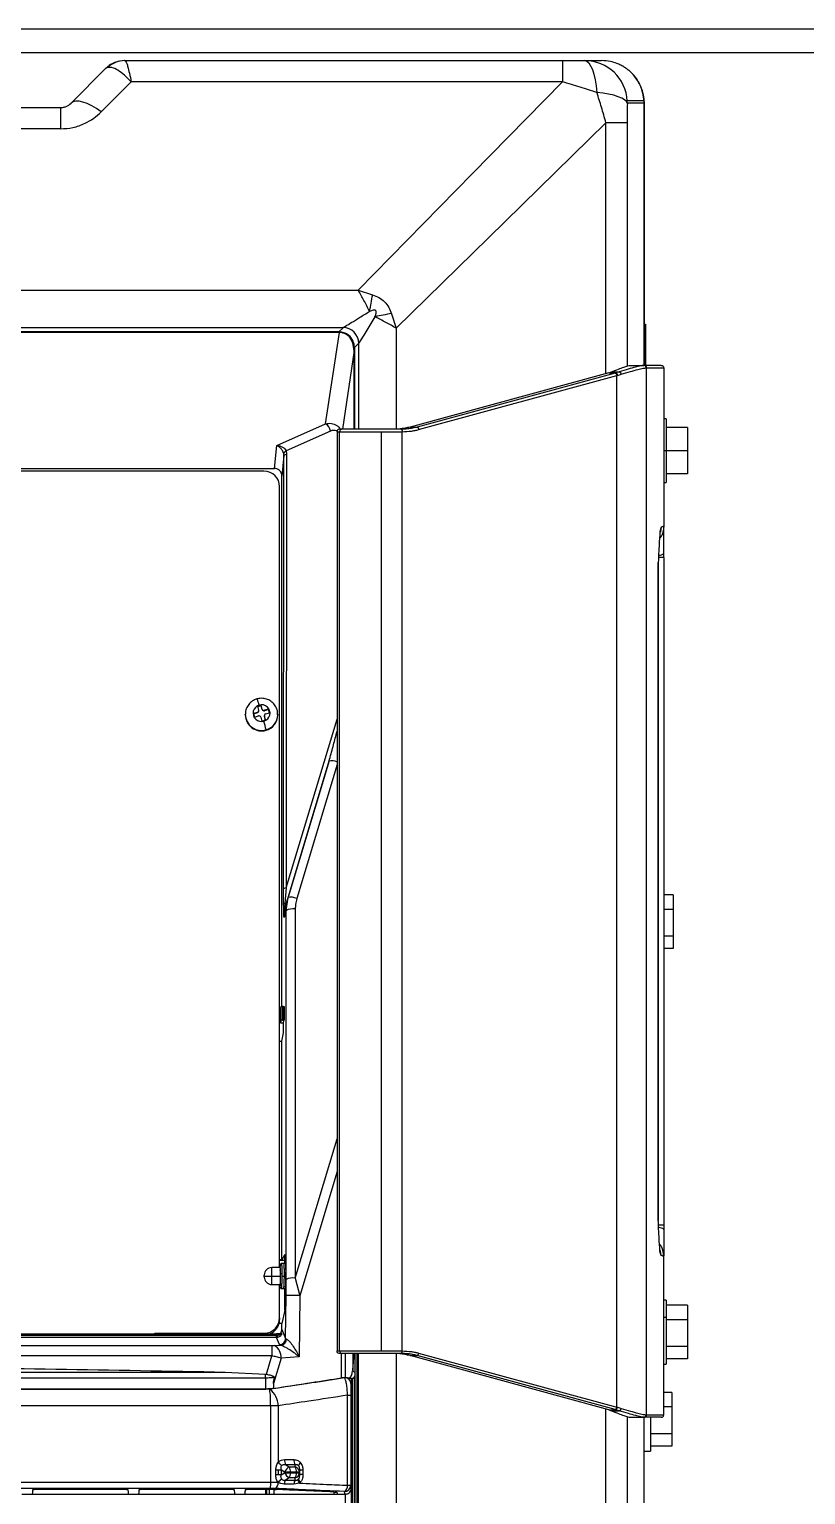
# Model space of a CAD drawing. Header units: millimetres. Extents: x -356 to 237, y 0 to 365.
# Drawn here: x 122.55 to 128.74, y 23.48 to 35.19 of the extents above; entities that cross this region are included whole.
import ezdxf

# ---------------------------------------------------------------- set-up
doc = ezdxf.new("R2010")
doc.units = ezdxf.units.MM

msp = doc.modelspace()

# ---------------------------------------------------------------- linework, layer by layer
at = {"color": 7, "linetype": 'Continuous', "lineweight": 25}
for p, q in [((171.111, 35.187), (99.111, 35.187)), ((151.105, 35), (118.83, 35)), ((122.88, 34.597), (123.158, 34.876)), ((123.171, 34.883), (123.158, 34.876)), ((123.307, 34.937), (123.309, 34.937)), ((123.309, 34.937), (126.802, 34.937)), ((126.802, 34.937), (126.802, 34.767)), ((126.802, 34.937), (126.979, 34.937)), ((126.979, 34.937), (127.113, 34.937)), ((123.36, 34.767), (123.12, 34.527)), ((126.802, 34.767), (123.36, 34.767)), ((114.614, 34.562), (122.795, 34.562)), ((122.795, 34.562), (122.795, 34.392)), ((127.453, 34.615), (127.318, 34.615)), ((127.453, 34.597), (127.319, 34.597)), ((127.453, 34.597), (127.453, 34.615)), ((127.453, 32.503), (127.453, 34.597)), ((127.453, 32.503), (127.453, 34.597)), ((127.453, 34.597), (127.453, 34.597)), ((127.453, 34.595), (127.455, 34.595)), ((127.455, 32.503), (127.455, 34.595)), ((127.317, 34.441), (127.148, 34.441)), ((127.148, 32.437), (127.148, 34.441)), ((127.317, 34.441), (127.317, 32.498)), ((122.795, 34.392), (114.614, 34.392)), ((112.238, 33.104), (125.171, 33.104)), ((125.171, 33.104), (125.286, 33.067)), ((125.437, 32.916), (125.474, 32.801)), ((125.05, 32.804), (112.359, 32.804)), ((125.017, 32.771), (112.392, 32.771)), ((125.017, 32.771), (125.05, 32.804)), ((125.474, 32.801), (125.474, 31.993)), ((127.455, 32.833), (127.465, 32.833)), ((127.465, 32.833), (127.465, 32.503)), ((125.021, 32.765), (112.388, 32.765)), ((124.911, 32.037), (125.021, 32.765)), ((125.129, 32.684), (125.103, 32.727)), ((125.14, 32.622), (125.129, 32.684)), ((125.175, 32.68), (125.141, 32.646)), ((125.175, 31.993), (125.175, 32.68)), ((125.14, 32.622), (125.045, 31.993)), ((125.14, 32.622), (125.141, 32.622)), ((125.14, 31.993), (125.14, 32.622)), ((125.141, 32.646), (125.141, 31.993)), ((127.171, 32.443), (125.585, 32.01)), ((127.222, 32.442), (125.641, 32.01)), ((125.653, 31.99), (127.236, 32.422)), ((127.171, 32.443), (127.193, 32.451)), ((127.171, 32.443), (127.226, 32.443)), ((127.193, 32.451), (127.254, 32.451)), ((127.254, 32.451), (127.226, 32.443)), ((127.236, 24.184), (127.236, 32.422)), ((127.341, 32.503), (127.45, 32.503)), ((127.453, 32.503), (127.45, 32.503)), ((127.589, 32.503), (127.453, 32.503)), ((127.469, 32.483), (127.473, 32.483)), ((127.473, 24.123), (127.473, 32.483)), ((127.473, 32.483), (127.609, 32.483)), ((127.609, 32.483), (127.609, 31.22)), ((127.629, 32.077), (127.609, 32.077)), ((127.629, 32.077), (127.629, 31.822)), ((124.521, 31.864), (124.911, 32.037)), ((124.949, 31.978), (124.595, 31.821)), ((125.002, 31.973), (125.022, 31.973)), ((125.002, 31.973), (125.002, 24.633)), ((125.042, 31.993), (125.019, 31.993)), ((125.022, 24.633), (125.022, 31.973)), ((125.022, 31.973), (125.356, 31.973)), ((125.513, 31.993), (125.042, 31.993)), ((125.356, 31.973), (125.523, 31.973)), ((125.356, 24.633), (125.356, 31.973)), ((125.523, 24.633), (125.523, 31.973)), ((125.585, 32.01), (125.641, 32.01)), ((127.799, 32.007), (127.629, 32.007)), ((127.799, 32.007), (127.799, 31.822)), ((124.503, 31.68), (124.521, 31.864)), ((124.578, 31.784), (124.562, 31.618)), ((124.576, 28.323), (124.578, 31.784)), ((124.6, 31.791), (124.597, 28.33)), ((127.629, 31.822), (127.609, 31.822)), ((127.629, 31.822), (127.629, 31.567)), ((127.799, 31.822), (127.629, 31.822)), ((127.799, 31.822), (127.799, 31.637)), ((117.596, 31.68), (124.503, 31.68)), ((124.419, 31.658), (117.679, 31.658)), ((124.562, 27.383), (124.562, 31.618)), ((127.799, 31.637), (127.629, 31.637)), ((124.544, 25.298), (124.544, 31.535)), ((127.609, 31.567), (127.629, 31.567)), ((127.609, 31.22), (127.588, 31.212)), ((127.609, 31.22), (127.609, 31.22)), ((127.609, 31.003), (127.609, 31.213)), ((127.566, 25.677), (127.566, 30.929)), ((127.567, 25.674), (127.567, 30.932)), ((127.609, 30.968), (127.57, 30.968)), ((127.609, 30.968), (127.609, 31.003)), ((127.609, 30.968), (127.609, 25.638)), ((124.366, 29.732), (124.336, 29.723)), ((124.366, 29.728), (124.337, 29.72)), ((124.366, 29.728), (124.366, 29.732)), ((124.396, 29.789), (124.367, 29.781)), ((124.367, 29.781), (124.376, 29.75)), ((124.396, 29.785), (124.368, 29.777)), ((124.377, 29.743), (124.377, 29.746)), ((124.405, 29.759), (124.396, 29.789)), ((124.396, 29.785), (124.396, 29.789)), ((124.405, 29.755), (124.396, 29.785)), ((124.405, 29.755), (124.405, 29.759)), ((124.455, 29.758), (124.424, 29.749)), ((124.455, 29.754), (124.424, 29.745)), ((124.424, 29.745), (124.424, 29.749)), ((124.432, 29.72), (124.463, 29.729)), ((124.463, 29.729), (124.455, 29.758)), ((124.455, 29.754), (124.455, 29.758)), ((124.462, 29.729), (124.455, 29.754)), ((124.269, 29.715), (124.269, 29.719)), ((124.269, 29.715), (124.269, 29.711)), ((124.336, 29.723), (124.344, 29.695)), ((124.344, 29.695), (124.375, 29.704)), ((124.393, 29.694), (124.402, 29.663)), ((124.402, 29.663), (124.431, 29.672)), ((124.422, 29.706), (124.422, 29.703)), ((124.431, 29.672), (124.422, 29.702)), ((124.422, 29.699), (124.422, 29.702)), ((124.43, 29.671), (124.422, 29.699)), ((124.529, 29.711), (124.529, 29.715)), ((124.529, 29.715), (124.529, 29.712)), ((124.597, 28.33), (125.002, 29.679)), ((124.436, 29.593), (124.436, 29.589)), ((124.938, 29.344), (124.595, 28.202)), ((124.611, 28.254), (124.938, 29.344)), ((125.002, 29.317), (124.681, 28.245)), ((124.597, 28.33), (124.585, 28.209)), ((124.585, 28.209), (124.579, 28.094)), ((124.595, 28.202), (124.611, 28.254)), ((124.596, 28.149), (124.611, 28.254)), ((127.685, 28.274), (127.609, 28.274)), ((127.685, 28.274), (127.685, 28.159)), ((124.596, 28.149), (124.579, 28.094)), ((124.596, 25.202), (124.596, 28.149)), ((124.668, 28.161), (124.668, 25.214)), ((127.685, 28.159), (127.609, 28.159)), ((127.685, 28.159), (127.685, 27.946)), ((127.685, 27.946), (127.609, 27.946)), ((127.685, 27.946), (127.685, 27.847)), ((127.685, 27.847), (127.609, 27.847)), ((124.581, 27.384), (124.581, 27.277)), ((124.551, 27.348), (124.544, 27.348)), ((124.544, 27.339), (124.551, 27.339)), ((124.544, 27.338), (124.551, 27.338)), ((124.556, 27.382), (124.551, 27.371)), ((124.551, 27.371), (124.551, 27.252)), ((124.556, 27.273), (124.551, 27.252)), ((124.556, 27.273), (124.556, 27.382)), ((124.566, 27.383), (124.566, 27.275)), ((124.571, 27.383), (124.566, 27.383)), ((124.566, 27.275), (124.571, 27.275)), ((124.571, 27.275), (124.571, 27.383)), ((124.575, 27.252), (124.581, 27.277)), ((124.551, 27.252), (124.575, 27.252)), ((124.562, 27.106), (124.575, 27.174)), ((124.575, 27.174), (124.575, 27.252)), ((124.544, 27.106), (124.562, 27.106)), ((124.562, 25.361), (124.562, 27.106)), ((124.668, 25.214), (125.002, 26.327)), ((125.002, 26.066), (124.704, 25.074)), ((127.609, 25.638), (127.57, 25.638)), ((127.609, 25.638), (127.609, 25.603)), ((127.609, 25.603), (127.609, 25.393)), ((124.586, 25.402), (124.562, 25.361)), ((124.586, 25.339), (124.586, 25.402)), ((124.551, 25.298), (124.481, 25.298)), ((124.481, 25.231), (124.481, 25.298)), ((124.562, 25.361), (124.544, 25.361)), ((124.544, 25.357), (124.586, 25.357)), ((124.544, 25.357), (124.586, 25.357)), ((124.549, 25.297), (124.549, 25.319)), ((124.582, 25.331), (124.559, 25.331)), ((124.586, 25.339), (124.587, 25.338)), ((127.609, 25.386), (127.588, 25.394)), ((127.609, 24.123), (127.609, 25.386)), ((127.609, 25.386), (127.609, 25.386)), ((124.421, 25.231), (124.421, 25.238)), ((124.421, 25.231), (124.481, 25.231)), ((124.421, 25.223), (124.421, 25.231)), ((124.481, 25.231), (124.55, 25.231)), ((124.481, 25.163), (124.481, 25.231)), ((124.481, 25.163), (124.549, 25.163)), ((124.544, 24.897), (124.544, 25.163)), ((124.549, 25.142), (124.549, 25.164)), ((124.561, 25.248), (124.561, 25.231)), ((124.561, 25.231), (124.582, 25.231)), ((124.582, 25.231), (124.582, 25.248)), ((124.668, 25.214), (124.704, 25.074)), ((124.559, 25.132), (124.56, 25.131)), ((124.559, 25.131), (124.582, 25.131)), ((124.578, 25.131), (124.578, 25.131)), ((124.586, 24.959), (124.586, 25.122)), ((124.592, 24.733), (124.595, 25.075)), ((124.704, 25.074), (124.7, 24.586)), ((124.586, 24.959), (124.562, 24.853)), ((127.629, 25.038), (127.609, 25.038)), ((127.629, 25.038), (127.629, 24.901)), ((127.799, 24.997), (127.629, 24.997)), ((127.799, 24.997), (127.799, 24.882)), ((124.562, 24.853), (124.541, 24.853)), ((124.544, 24.897), (124.544, 24.883)), ((124.562, 24.805), (124.562, 24.853)), ((127.629, 24.901), (127.609, 24.901)), ((127.629, 24.901), (127.629, 24.528)), ((127.799, 24.882), (127.629, 24.882)), ((127.799, 24.882), (127.799, 24.669)), ((117.58, 24.769), (124.518, 24.769)), ((124.518, 24.755), (117.58, 24.755)), ((124.518, 24.74), (117.58, 24.74)), ((123.549, 24.774), (124.419, 24.774)), ((123.549, 24.769), (123.549, 24.774)), ((124.419, 24.769), (124.419, 24.774)), ((124.518, 24.769), (124.518, 24.755)), ((124.518, 24.74), (124.518, 24.755)), ((124.524, 24.755), (124.518, 24.755)), ((124.542, 24.684), (124.518, 24.74)), ((124.562, 24.805), (124.592, 24.733)), ((124.592, 24.733), (124.599, 24.728)), ((124.482, 24.593), (117.43, 24.593)), ((117.552, 24.675), (124.482, 24.675)), ((124.438, 24.446), (124.482, 24.593)), ((124.482, 24.675), (124.482, 24.593)), ((124.555, 24.576), (124.494, 24.373)), ((124.504, 24.675), (124.553, 24.679)), ((124.7, 24.586), (124.555, 24.576)), ((125.002, 24.633), (125.022, 24.633)), ((125.042, 24.613), (125.019, 24.613)), ((125.022, 24.633), (125.356, 24.633)), ((125.037, 24.417), (125.037, 24.613)), ((125.513, 24.613), (125.042, 24.613)), ((125.067, 24.613), (125.067, 24.419)), ((125.127, 24.479), (125.139, 24.613)), ((125.127, 24.613), (125.127, 24.479)), ((125.144, 24.613), (125.144, 10.102)), ((125.144, 24.613), (125.144, 10.102)), ((125.146, 10.102), (125.146, 24.613)), ((125.161, 24.613), (125.161, 10.102)), ((125.165, 24.613), (125.165, 10.102)), ((125.165, 24.613), (125.165, 10.102)), ((125.174, 10.102), (125.174, 24.613)), ((125.356, 24.633), (125.523, 24.633)), ((125.473, 24.613), (125.473, 10.102)), ((125.585, 24.596), (125.641, 24.596)), ((127.171, 24.163), (125.585, 24.596)), ((127.222, 24.164), (125.641, 24.596)), ((125.653, 24.616), (127.236, 24.184)), ((127.799, 24.669), (127.629, 24.669)), ((127.799, 24.669), (127.799, 24.57)), ((124.108, 24.464), (124.432, 24.447)), ((127.609, 24.528), (127.629, 24.528)), ((127.799, 24.57), (127.629, 24.57)), ((124.432, 24.447), (124.438, 24.446)), ((124.433, 24.329), (124.433, 24.416)), ((124.494, 24.373), (124.494, 24.333)), ((125.124, 24.412), (125.124, 19.918)), ((125.144, 24.434), (125.131, 24.412)), ((125.144, 24.413), (125.131, 24.412)), ((125.142, 10.102), (125.142, 24.413)), ((118.705, 24.328), (124.433, 24.328)), ((125.086, 23.56), (125.086, 24.279)), ((125.086, 24.279), (125.111, 24.279)), ((125.111, 24.279), (125.111, 23.56)), ((127.675, 24.3), (127.609, 24.3)), ((127.675, 24.3), (127.675, 24.185)), ((124.473, 23.585), (124.473, 24.195)), ((124.533, 24.195), (124.473, 24.195)), ((124.533, 24.195), (124.533, 23.745)), ((127.148, 10.102), (127.148, 24.169)), ((127.171, 24.163), (127.226, 24.163)), ((127.171, 24.163), (127.193, 24.155)), ((127.193, 24.155), (127.254, 24.155)), ((127.254, 24.155), (127.226, 24.163)), ((127.317, 24.108), (127.317, 10.102)), ((127.469, 24.123), (127.473, 24.123)), ((127.473, 24.123), (127.609, 24.123)), ((127.675, 24.185), (127.609, 24.185)), ((127.675, 24.185), (127.675, 23.972)), ((127.341, 24.103), (127.45, 24.103)), ((127.453, 24.103), (127.45, 24.103)), ((127.589, 24.103), (127.453, 24.103)), ((127.454, 10.102), (127.454, 24.103)), ((127.454, 10.102), (127.454, 24.103)), ((127.505, 24.103), (127.505, 23.832)), ((127.675, 23.972), (127.505, 23.972)), ((127.675, 23.873), (127.505, 23.873)), ((127.675, 23.972), (127.675, 23.873)), ((124.582, 23.765), (124.657, 23.765)), ((127.454, 23.832), (127.505, 23.832)), ((124.514, 23.643), (124.514, 23.682)), ((124.514, 23.682), (124.532, 23.682)), ((124.532, 23.643), (124.514, 23.643)), ((124.532, 23.682), (124.532, 23.643)), ((124.532, 23.682), (124.555, 23.682)), ((124.555, 23.643), (124.532, 23.643)), ((124.583, 23.665), (124.555, 23.682)), ((124.555, 23.682), (124.555, 23.643)), ((124.555, 23.643), (124.583, 23.66)), ((124.583, 23.66), (124.583, 23.665)), ((124.631, 23.665), (124.583, 23.665)), ((124.583, 23.66), (124.631, 23.66)), ((124.593, 23.723), (124.619, 23.707)), ((124.668, 23.723), (124.593, 23.723)), ((124.619, 23.707), (124.667, 23.707)), ((124.631, 23.665), (124.631, 23.66)), ((124.678, 23.665), (124.631, 23.665)), ((124.631, 23.66), (124.678, 23.66)), ((124.667, 23.707), (124.668, 23.723)), ((124.678, 23.66), (124.678, 23.665)), ((124.703, 23.665), (124.678, 23.665)), ((124.678, 23.66), (124.703, 23.66)), ((124.705, 23.681), (124.703, 23.665)), ((124.703, 23.665), (124.703, 23.66)), ((124.703, 23.66), (124.705, 23.645)), ((124.705, 23.645), (124.705, 23.681)), ((124.73, 23.681), (124.705, 23.681)), ((124.73, 23.645), (124.705, 23.645)), ((124.73, 23.681), (124.73, 23.645)), ((123.323, 23.527), (122.584, 23.527)), ((124.172, 23.527), (123.432, 23.527)), ((124.496, 23.527), (124.28, 23.527)), ((124.432, 23.527), (124.432, 23.489)), ((124.438, 23.527), (124.438, 23.489)), ((124.464, 23.489), (124.464, 23.527)), ((124.498, 23.527), (124.498, 23.489)), ((124.619, 23.618), (124.59, 23.601)), ((124.667, 23.618), (124.619, 23.618)), ((124.702, 23.577), (124.658, 23.569)), ((124.668, 23.601), (124.667, 23.618)), ((125.086, 23.56), (125.111, 23.56)), ((125.116, 23.535), (125.116, 23.348)), ((122.487, 23.489), (122.569, 23.489)), ((122.569, 23.489), (123.336, 23.489)), ((123.336, 23.489), (123.418, 23.489)), ((123.418, 23.489), (124.185, 23.489)), ((124.185, 23.489), (124.266, 23.489)), ((124.266, 23.489), (125.004, 23.489)), ((124.978, 23.489), (124.978, 23.506)), ((125.004, 23.489), (125.066, 23.489)), ((125.07, 23.348), (125.07, 23.489))]:
    msp.add_line(p, q, dxfattribs=at)
at = {"color": 7, "linetype": 'Continuous', "lineweight": 25, "flags": 128}
for points in [[(126.979, 34.937), (126.995, 34.932), (127.011, 34.919), (127.026, 34.896), (127.04, 34.866), (127.052, 34.828), (127.063, 34.784), (127.071, 34.735), (127.076, 34.683)], [(125.171, 33.104), (126.084, 34.035), (126.802, 34.767)], [(127.319, 34.597), (127.312, 34.611), (127.297, 34.625), (127.275, 34.637), (127.246, 34.649), (127.211, 34.66), (127.17, 34.669), (127.125, 34.677), (127.076, 34.683)], [(123.12, 34.527), (123.081, 34.554), (123.044, 34.577), (123.007, 34.594), (122.974, 34.606), (122.944, 34.613), (122.918, 34.613), (122.896, 34.608), (122.88, 34.597)], [(127.148, 34.441), (126.211, 33.523), (125.474, 32.801)], [(125.305, 32.89), (125.256, 32.812), (125.215, 32.745), (125.187, 32.7), (125.179, 32.687), (125.175, 32.68)], [(125.513, 31.993), (125.515, 31.993), (125.517, 31.991), (125.519, 31.99), (125.52, 31.987), (125.521, 31.984), (125.522, 31.981), (125.523, 31.977), (125.523, 31.973)], [(127.588, 31.212), (127.585, 31.176), (127.584, 31.171)], [(124.422, 29.699), (124.422, 29.701), (124.422, 29.703)], [(127.588, 25.394), (127.585, 25.429), (127.584, 25.435)], [(125.513, 24.613), (125.515, 24.613), (125.517, 24.615), (125.519, 24.616), (125.52, 24.619), (125.521, 24.622), (125.522, 24.625), (125.523, 24.629), (125.523, 24.633)], [(118.705, 24.464), (120.507, 24.464), (122.308, 24.464), (124.108, 24.464)], [(124.433, 24.416), (122.525, 24.416), (120.615, 24.416), (118.705, 24.416)], [(125.115, 24.414), (125.114, 24.39), (125.113, 24.372)], [(118.705, 24.329), (120.319, 24.329), (121.932, 24.329), (123.2, 24.329), (124.466, 24.329)], [(124.473, 24.195), (122.552, 24.195), (120.629, 24.195), (118.705, 24.195)], [(118.705, 23.585), (120.628, 23.585), (122.552, 23.585), (124.473, 23.585)], [(124.469, 23.535), (122.55, 23.535), (120.628, 23.535), (118.705, 23.535)], [(123.332, 23.526), (123.334, 23.505), (123.336, 23.489)], [(125.111, 23.56), (125.114, 23.546), (125.116, 23.535)]]:
    msp.add_lwpolyline(points, dxfattribs=at)
at = {"color": 7, "linetype": 'Continuous', "lineweight": 25}
for centre, radius, start, end in [((123.307, 34.727), 0.21, 90.001, 134.9984), ((123.309, 34.735), 0.202, 90.1074, 133.0655), ((126.979, 34.597), 0.34, 2.9575, 89.9636), ((127.115, 34.595), 0.34, 359.9987, 45.9679), ((126.986, 34.597), 0.332, 359.9614, 3.03), ((122.848, 33.46), 2.47, 347.706, 350.8367), ((125.83, 30.481), 2.467, 99.1622, 102.2975), ((125.049, 32.679), 0.126, 0.5113, 89.4897), ((127.449, 32.483), 0.0199, 359.7608, 89.7734), ((127.453, 32.483), 0.02, 359.9633, 89.9492), ((124.861, 31.963), 0.0897, 9.6278, 56.0518), ((125.042, 31.973), 0.02, 90.0966, 180.119), ((124.612, 31.786), 0.0384, 114.8698, 157.568), ((124.599, 31.757), 0.0341, 88.298, 127.1452), ((124.42, 31.534), 0.124, 0.4404, 90.4364), ((127.572, 31.041), 0.0537, 268.8292, 314.0663), ((124.399, 29.726), 0.0671, 106.0792, 287.2676), ((124.168, 29.742), 0.218, 12.7015, 26.3475), ((124.362, 29.746), 0.0147, 285.7479, 16.3821), ((124.362, 29.743), 0.0148, 285.9161, 359.673), ((124.4, 29.726), 0.0671, 286.0803, 107.2666), ((124.42, 29.763), 0.015, 197.1147, 286.4897), ((124.42, 29.76), 0.015, 197.1147, 286.4897), ((124.399, 29.717), 0.129, 180.5177, 286.7537), ((124.399, 29.713), 0.129, 180.5177, 286.7537), ((124.379, 29.689), 0.015, 17.1367, 106.4677), ((123.917, 29.498), 0.527, 10.3068, 18.0858), ((124.436, 29.706), 0.0147, 105.7352, 196.3948), ((124.401, 29.716), 0.128, 285.8535, 358.2351), ((124.401, 29.712), 0.128, 285.8457, 359.7457), ((124.959, 29.24), 0.106, 66.3984, 101.7278), ((124.596, 28.296), 0.034, 88.2809, 127.1623), ((124.595, 28.193), 0.0188, 121.0518, 168.2468), ((124.581, 28.192), 0.0177, 33.6785, 75.8995), ((124.633, 28.144), 0.112, 65.0544, 101.412), ((124.652, 28.035), 0.128, 82.635, 116.0803), ((127.57, 25.558), 0.0602, 48.5613, 88.3336), ((124.481, 25.238), 0.06, 90.0017, 179.9938), ((124.481, 25.223), 0.06, 180.0062, 269.9983), ((124.558, 25.232), 0.0164, 81.7204, 117.6489), ((124.584, 25.265), 0.0176, 262.67, 296.0625), ((124.652, 25.088), 0.128, 82.635, 116.0803), ((124.612, 18.773), 6.302, 89.1575, 90.1512), ((124.42, 24.898), 0.124, 269.5631, 359.559), ((124.421, 24.884), 0.123, 291.9276, 359.7653), ((124.67, 24.778), 0.148, 188.9382, 194.4457), ((124.542, 24.734), 0.0501, 270.2374, 358.908), ((124.548, 24.729), 0.0506, 275.8921, 358.6573), ((124.452, 24.586), 0.103, 354.3147, 59.7712), ((125.042, 24.633), 0.02, 179.8811, 269.8967), ((125.153, 24.615), 0.0134, 189.002, 227.5272), ((125.145, 24.483), 0.0185, 193.8838, 265.2307), ((123.848, 24.418), 0.584, 359.8647, 2.8897), ((125.064, 24.37), 0.0492, 1.5803, 89.6345), ((123.595, 24.216), 0.877, 358.5851, 7.3541), ((124.357, 24.19), 0.176, 1.4544, 51.7961), ((127.449, 24.123), 0.0199, 270.2199, 0.2458), ((127.453, 24.123), 0.02, 270.0442, 0.0433), ((124.654, 23.762), 0.0716, 177.5279, 212.8428), ((124.728, 23.762), 0.0716, 177.5365, 212.8462), ((124.633, 23.821), 0.126, 216.9122, 235.3092), ((124.668, 23.628), 0.0925, 121.6615, 156.5513), ((124.668, 23.697), 0.0925, 203.4487, 238.3385), ((124.559, 23.668), 0.0716, 357.5372, 32.8439), ((124.559, 23.657), 0.0716, 327.1561, 2.4628), ((124.607, 23.668), 0.0716, 357.5286, 32.8405), ((124.657, 23.662), 0.0466, 4.391, 77.3889), ((124.607, 23.657), 0.0716, 327.1595, 2.4714), ((124.657, 23.664), 0.0466, 282.6111, 355.609), ((124.748, 23.703), 0.0546, 135.1236, 166.7865), ((124.253, 23.574), 0.22, 349.8204, 2.8582), ((124.485, 23.577), 0.0485, 299.0771, 6.5561), ((124.636, 23.493), 0.139, 122.8607, 139.1523), ((124.628, 23.505), 0.122, 122.732, 141.0266), ((124.644, 23.566), 0.0636, 146.6109, 175.8763), ((124.723, 23.566), 0.0652, 146.7066, 177.0516), ((124.748, 23.61), 0.0571, 183.7406, 215.9895), ((124.748, 23.622), 0.0546, 193.2135, 224.8764), ((125.037, 23.553), 0.0497, 299.6491, 7.6665), ((125.061, 23.56), 0.05, 270.3776, 359.8009)]:
    msp.add_arc(centre, radius, start, end, dxfattribs=at)
for points, knots in [([(123.224, 34.918), (123.218, 34.916), (123.194, 34.909), (123.175, 34.891), (123.161, 34.878)], [0, 0, 0, 0, 0.217636, 1, 1, 1, 1]), ([(123.36, 34.767), (123.342, 34.785), (123.309, 34.82), (123.257, 34.858), (123.212, 34.884), (123.183, 34.883), (123.171, 34.883)], [0, 0, 0, 0, 0.337344, 0.629605, 0.851032, 1, 1, 1, 1]), ([(123.309, 34.937), (123.312, 34.933), (123.324, 34.921), (123.332, 34.884), (123.347, 34.832), (123.356, 34.79), (123.36, 34.767)], [0, 0, 0, 0, 0.081054, 0.285268, 0.603775, 1, 1, 1, 1]), ([(127.453, 34.615), (127.446, 34.656), (127.436, 34.72), (127.393, 34.795), (127.357, 34.836), (127.324, 34.865), (127.297, 34.884), (127.267, 34.901), (127.23, 34.917), (127.179, 34.933), (127.137, 34.936), (127.113, 34.937)], [0, 0, 0, 0, 0.241675, 0.36856, 0.49915, 0.559027, 0.622293, 0.688968, 0.759032, 0.859656, 1, 1, 1, 1]), ([(127.076, 34.683), (127.032, 34.697), (126.941, 34.728), (126.849, 34.754), (126.802, 34.767)], [0, 0, 0, 0, 0.4894094, 1, 1, 1, 1]), ([(127.148, 34.441), (127.136, 34.483), (127.114, 34.563), (127.088, 34.643), (127.076, 34.683)], [0, 0, 0, 0, 0.510479, 1, 1, 1, 1]), ([(122.795, 34.562), (122.799, 34.562), (122.806, 34.562), (122.822, 34.565), (122.849, 34.572), (122.867, 34.587), (122.88, 34.597)], [0, 0, 0, 0, 0.123958, 0.248389, 0.501339, 1, 1, 1, 1]), ([(122.795, 34.392), (122.828, 34.394), (122.896, 34.398), (122.985, 34.431), (123.061, 34.474), (123.101, 34.509), (123.12, 34.527)], [0, 0, 0, 0, 0.277605, 0.560577, 0.782389, 1, 1, 1, 1]), ([(127.319, 34.597), (127.318, 34.568), (127.317, 34.516), (127.317, 34.464), (127.317, 34.441)], [0, 0, 0, 0, 0.555001, 1, 1, 1, 1]), ([(125.261, 32.934), (125.247, 32.963), (125.218, 33.02), (125.187, 33.076), (125.171, 33.104)], [0, 0, 0, 0, 0.506999, 1, 1, 1, 1]), ([(125.286, 33.067), (125.303, 33.06), (125.338, 33.047), (125.383, 33.013), (125.417, 32.967), (125.431, 32.933), (125.437, 32.916)], [0, 0, 0, 0, 0.243756, 0.499161, 0.754996, 1, 1, 1, 1]), ([(125.05, 32.804), (125.053, 32.806), (125.059, 32.81), (125.081, 32.823), (125.123, 32.849), (125.186, 32.888), (125.235, 32.918), (125.261, 32.934)], [0, 0, 0, 0, 0.03293, 0.094964, 0.309947, 0.6258, 1, 1, 1, 1]), ([(125.305, 32.89), (125.309, 32.9), (125.314, 32.914), (125.315, 32.93), (125.314, 32.937), (125.311, 32.941), (125.307, 32.943), (125.301, 32.945), (125.284, 32.943), (125.271, 32.938), (125.261, 32.934)], [0, 0, 0, 0, 0.304339, 0.415399, 0.460119, 0.500515, 0.540722, 0.585354, 0.696939, 1, 1, 1, 1]), ([(125.474, 32.801), (125.447, 32.816), (125.391, 32.847), (125.334, 32.876), (125.305, 32.89)], [0, 0, 0, 0, 0.493048, 1, 1, 1, 1]), ([(125.141, 32.646), (125.139, 32.664), (125.135, 32.701), (125.101, 32.742), (125.059, 32.767), (125.03, 32.769), (125.017, 32.771)], [0, 0, 0, 0, 0.270606, 0.562321, 0.789389, 1, 1, 1, 1]), ([(125.066, 32.755), (125.059, 32.758), (125.044, 32.764), (125.029, 32.765), (125.021, 32.765)], [0, 0, 0, 0, 0.501928, 1, 1, 1, 1]), ([(125.103, 32.727), (125.098, 32.733), (125.087, 32.744), (125.073, 32.752), (125.066, 32.755)], [0, 0, 0, 0, 0.513816, 1, 1, 1, 1]), ([(127.193, 32.451), (127.211, 32.459), (127.244, 32.472), (127.288, 32.488), (127.319, 32.499), (127.335, 32.502), (127.341, 32.503)], [0, 0, 0, 0, 0.3762127, 0.6756657, 0.8888673, 1, 1, 1, 1]), ([(127.226, 32.443), (127.225, 32.443), (127.224, 32.442), (127.222, 32.442), (127.222, 32.442)], [0, 0, 0, 0, 0.5585743, 1, 1, 1, 1]), ([(127.222, 32.442), (127.223, 32.441), (127.227, 32.441), (127.23, 32.436), (127.234, 32.43), (127.235, 32.425), (127.236, 32.422)], [0, 0, 0, 0, 0.173784, 0.40676, 0.691661, 1, 1, 1, 1]), ([(127.226, 32.443), (127.227, 32.443), (127.229, 32.442), (127.232, 32.44), (127.234, 32.437), (127.236, 32.434), (127.238, 32.43), (127.239, 32.426), (127.24, 32.423)], [0, 0, 0, 0, 0.166705, 0.278373, 0.408845, 0.55353, 0.705467, 1, 1, 1, 1]), ([(127.236, 32.422), (127.236, 32.423), (127.238, 32.423), (127.239, 32.423), (127.24, 32.423)], [0, 0, 0, 0, 0.560207, 1, 1, 1, 1]), ([(127.24, 32.423), (127.246, 32.425), (127.256, 32.428), (127.266, 32.431), (127.27, 32.432)], [0, 0, 0, 0, 0.565468, 1, 1, 1, 1]), ([(127.45, 32.503), (127.442, 32.502), (127.42, 32.499), (127.379, 32.489), (127.322, 32.472), (127.278, 32.459), (127.254, 32.451)], [0, 0, 0, 0, 0.112355, 0.325368, 0.626395, 1, 1, 1, 1]), ([(127.254, 32.451), (127.256, 32.451), (127.259, 32.451), (127.261, 32.448), (127.264, 32.446), (127.266, 32.443), (127.268, 32.438), (127.269, 32.434), (127.27, 32.432)], [0, 0, 0, 0, 0.1782403, 0.2929114, 0.4238123, 0.5668186, 0.7152022, 1, 1, 1, 1]), ([(127.27, 32.432), (127.294, 32.439), (127.339, 32.453), (127.398, 32.469), (127.439, 32.48), (127.462, 32.482), (127.469, 32.483)], [0, 0, 0, 0, 0.372929, 0.674607, 0.88747, 1, 1, 1, 1]), ([(127.589, 32.503), (127.592, 32.503), (127.598, 32.502), (127.605, 32.496), (127.609, 32.49), (127.609, 32.485), (127.609, 32.483)], [0, 0, 0, 0, 0.270209, 0.562422, 0.789738, 1, 1, 1, 1]), ([(124.911, 32.037), (124.926, 32.039), (124.95, 32.043), (124.98, 32.035), (125, 32.024), (125.016, 32.011), (125.022, 32), (125.025, 31.996)], [0, 0, 0, 0, 0.3574515, 0.5418805, 0.7103692, 0.8801004, 1, 1, 1, 1]), ([(125.002, 31.976), (125, 31.978), (124.993, 31.984), (124.972, 31.986), (124.957, 31.981), (124.949, 31.978)], [0, 0, 0, 0, 0.120399, 0.537003, 1, 1, 1, 1]), ([(125.019, 31.993), (125.014, 31.992), (125.008, 31.99), (125.004, 31.984), (125.003, 31.98), (125.002, 31.977), (125.002, 31.974), (125.002, 31.973)], [0, 0, 0, 0, 0.464511, 0.600352, 0.737451, 0.871845, 1, 1, 1, 1]), ([(125.585, 32.01), (125.579, 32.009), (125.566, 32.006), (125.548, 32.001), (125.53, 31.999), (125.51, 31.996), (125.485, 31.993), (125.467, 31.993), (125.457, 31.993)], [0, 0, 0, 0, 0.157413, 0.310238, 0.423907, 0.571279, 0.779308, 1, 1, 1, 1]), ([(125.641, 32.01), (125.626, 32.006), (125.598, 31.999), (125.555, 31.994), (125.527, 31.993), (125.513, 31.993)], [0, 0, 0, 0, 0.351273, 0.677794, 1, 1, 1, 1]), ([(125.523, 31.973), (125.548, 31.974), (125.582, 31.976), (125.625, 31.983), (125.644, 31.988), (125.653, 31.99)], [0, 0, 0, 0, 0.559144, 0.779234, 1, 1, 1, 1]), ([(125.641, 32.01), (125.643, 32.01), (125.645, 32.009), (125.647, 32.007), (125.649, 32.004), (125.651, 32), (125.653, 31.995), (125.653, 31.992), (125.653, 31.99)], [0, 0, 0, 0, 0.166381, 0.2743693, 0.4020792, 0.6380957, 0.804034, 1, 1, 1, 1]), ([(124.521, 31.864), (124.529, 31.863), (124.545, 31.861), (124.567, 31.851), (124.586, 31.838), (124.592, 31.826), (124.595, 31.821)], [0, 0, 0, 0, 0.270949, 0.54511, 0.793534, 1, 1, 1, 1]), ([(124.576, 31.801), (124.574, 31.807), (124.569, 31.82), (124.556, 31.838), (124.54, 31.854), (124.527, 31.861), (124.521, 31.864)], [0, 0, 0, 0, 0.229233, 0.491821, 0.758978, 1, 1, 1, 1]), ([(124.578, 31.784), (124.578, 31.787), (124.578, 31.793), (124.577, 31.798), (124.576, 31.801)], [0, 0, 0, 0, 0.531372, 1, 1, 1, 1]), ([(124.595, 31.821), (124.597, 31.816), (124.599, 31.806), (124.599, 31.795), (124.6, 31.791)], [0, 0, 0, 0, 0.544997, 1, 1, 1, 1]), ([(124.562, 31.618), (124.561, 31.627), (124.559, 31.645), (124.543, 31.666), (124.523, 31.678), (124.509, 31.679), (124.503, 31.68)], [0, 0, 0, 0, 0.2766615, 0.5694785, 0.7934739, 1, 1, 1, 1]), ([(127.588, 31.212), (127.586, 31.207), (127.58, 31.19), (127.578, 31.152), (127.573, 31.093), (127.57, 31.017), (127.567, 30.959), (127.566, 30.929)], [0, 0, 0, 0, 0.056365, 0.193698, 0.392407, 0.681198, 1, 1, 1, 1]), ([(127.609, 31.22), (127.608, 31.193), (127.605, 31.156), (127.582, 31.128), (127.576, 31.12)], [0, 0, 0, 0, 0.714893, 1, 1, 1, 1]), ([(124.528, 29.712), (124.528, 29.721), (124.529, 29.743), (124.516, 29.777), (124.492, 29.809), (124.458, 29.833), (124.42, 29.845), (124.387, 29.845), (124.368, 29.84), (124.363, 29.839)], [0, 0, 0, 0, 0.108329, 0.272446, 0.436557, 0.600996, 0.765996, 0.931567, 1, 1, 1, 1]), ([(124.363, 29.839), (124.354, 29.836), (124.332, 29.828), (124.303, 29.805), (124.281, 29.772), (124.269, 29.741), (124.271, 29.723), (124.271, 29.719)], [0, 0, 0, 0, 0.174122, 0.421681, 0.6693, 0.91608, 1, 1, 1, 1]), ([(124.938, 29.344), (124.949, 29.382), (124.97, 29.456), (124.991, 29.535), (125.001, 29.577), (125.002, 29.582)], [0, 0, 0, 0, 0.484163, 0.930448, 1, 1, 1, 1]), ([(124.576, 28.197), (124.576, 28.218), (124.576, 28.26), (124.576, 28.302), (124.576, 28.323)], [0, 0, 0, 0, 0.498285, 1, 1, 1, 1]), ([(124.681, 28.245), (124.677, 28.23), (124.67, 28.202), (124.669, 28.174), (124.668, 28.161)], [0, 0, 0, 0, 0.560161, 1, 1, 1, 1]), ([(124.579, 28.094), (124.578, 28.112), (124.577, 28.147), (124.577, 28.181), (124.576, 28.197)], [0, 0, 0, 0, 0.530576, 1, 1, 1, 1]), ([(124.595, 28.202), (124.591, 28.184), (124.581, 28.148), (124.58, 28.112), (124.579, 28.094)], [0, 0, 0, 0, 0.509176, 1, 1, 1, 1]), ([(124.571, 27.383), (124.572, 27.383), (124.575, 27.383), (124.578, 27.383), (124.58, 27.383), (124.581, 27.384), (124.581, 27.384)], [0, 0, 0, 0, 0.394997, 0.745892, 0.923921, 1, 1, 1, 1]), ([(124.556, 27.382), (124.556, 27.382), (124.558, 27.382), (124.56, 27.383), (124.563, 27.383), (124.565, 27.383), (124.566, 27.383)], [0, 0, 0, 0, 0.113364, 0.391097, 0.689583, 1, 1, 1, 1]), ([(124.566, 27.275), (124.565, 27.275), (124.562, 27.275), (124.559, 27.274), (124.557, 27.274), (124.556, 27.273), (124.556, 27.273)], [0, 0, 0, 0, 0.3832023, 0.7266187, 0.9071632, 1, 1, 1, 1]), ([(124.581, 27.277), (124.581, 27.277), (124.58, 27.276), (124.577, 27.275), (124.574, 27.275), (124.572, 27.275), (124.571, 27.275)], [0, 0, 0, 0, 0.13131, 0.407675, 0.698716, 1, 1, 1, 1]), ([(127.569, 25.608), (127.569, 25.608), (127.569, 25.631), (127.568, 25.654), (127.566, 25.677)], [0, 0, 0, 0, 0.017489, 1, 1, 1, 1]), ([(127.588, 25.394), (127.586, 25.399), (127.58, 25.416), (127.578, 25.454), (127.573, 25.513), (127.57, 25.589), (127.567, 25.647), (127.566, 25.677)], [0, 0, 0, 0, 0.056372, 0.193704, 0.392404, 0.681192, 1, 1, 1, 1]), ([(127.609, 25.386), (127.608, 25.413), (127.605, 25.45), (127.582, 25.478), (127.576, 25.486)], [0, 0, 0, 0, 0.714886, 1, 1, 1, 1]), ([(124.551, 25.246), (124.551, 25.259), (124.552, 25.282), (124.547, 25.297), (124.553, 25.321), (124.549, 25.319), (124.549, 25.319)], [0, 0, 0, 0, 0.475762, 0.850652, 0.991674, 1, 1, 1, 1]), ([(124.56, 25.331), (124.559, 25.33), (124.558, 25.33), (124.556, 25.33), (124.554, 25.329), (124.552, 25.327), (124.55, 25.324), (124.55, 25.321), (124.549, 25.32)], [0, 0, 0, 0, 0.1085953, 0.2229173, 0.3416072, 0.4634433, 0.7187971, 1, 1, 1, 1]), ([(124.55, 25.231), (124.55, 25.237), (124.55, 25.25), (124.551, 25.27), (124.548, 25.283), (124.553, 25.296), (124.55, 25.297), (124.549, 25.297)], [0, 0, 0, 0, 0.303621, 0.603615, 0.84479, 0.996542, 1, 1, 1, 1]), ([(124.56, 25.33), (124.56, 25.33), (124.56, 25.331), (124.56, 25.319), (124.56, 25.314), (124.561, 25.298), (124.561, 25.277), (124.561, 25.26), (124.561, 25.248)], [0, 0, 0, 0, 0.004566, 0.049191, 0.220364, 0.381615, 0.571792, 1, 1, 1, 1]), ([(124.586, 25.338), (124.586, 25.338), (124.586, 25.336), (124.585, 25.334), (124.584, 25.332), (124.582, 25.33), (124.579, 25.328), (124.577, 25.327), (124.576, 25.327)], [0, 0, 0, 0, 0.121402, 0.252055, 0.391913, 0.540622, 0.779217, 1, 1, 1, 1]), ([(124.582, 25.248), (124.582, 25.254), (124.582, 25.267), (124.582, 25.284), (124.581, 25.3), (124.58, 25.314), (124.579, 25.323), (124.579, 25.329), (124.577, 25.33), (124.577, 25.331)], [0, 0, 0, 0, 0.2290246, 0.4474181, 0.6440253, 0.8071646, 0.9169708, 0.9861131, 1, 1, 1, 1]), ([(124.586, 25.338), (124.586, 25.338), (124.586, 25.339), (124.586, 25.339), (124.586, 25.339)], [0, 0, 0, 0, 0.55807, 1, 1, 1, 1]), ([(124.587, 25.338), (124.588, 25.338), (124.594, 25.333), (124.588, 25.31), (124.593, 25.283), (124.592, 25.261), (124.592, 25.25)], [0, 0, 0, 0, 0.021193, 0.281971, 0.620221, 1, 1, 1, 1]), ([(124.549, 25.142), (124.549, 25.147), (124.55, 25.161), (124.55, 25.186), (124.551, 25.216), (124.551, 25.236), (124.551, 25.246)], [0, 0, 0, 0, 0.137031, 0.427192, 0.716661, 1, 1, 1, 1]), ([(124.549, 25.164), (124.549, 25.167), (124.55, 25.176), (124.55, 25.192), (124.55, 25.211), (124.55, 25.224), (124.55, 25.231)], [0, 0, 0, 0, 0.137169, 0.417743, 0.703884, 1, 1, 1, 1]), ([(124.561, 25.231), (124.561, 25.219), (124.561, 25.198), (124.56, 25.17), (124.56, 25.15), (124.56, 25.139), (124.559, 25.134), (124.559, 25.132)], [0, 0, 0, 0, 0.335921, 0.652585, 0.849339, 0.938605, 1, 1, 1, 1]), ([(124.576, 25.131), (124.576, 25.132), (124.577, 25.135), (124.577, 25.138), (124.579, 25.147), (124.58, 25.166), (124.581, 25.196), (124.582, 25.219), (124.582, 25.231)], [0, 0, 0, 0, 0.050272, 0.076863, 0.09503, 0.322766, 0.649897, 1, 1, 1, 1]), ([(124.592, 25.25), (124.592, 25.234), (124.592, 25.204), (124.59, 25.166), (124.589, 25.138), (124.587, 25.126), (124.586, 25.122)], [0, 0, 0, 0, 0.36235, 0.710371, 0.903865, 1, 1, 1, 1]), ([(124.595, 25.075), (124.595, 25.098), (124.596, 25.141), (124.596, 25.183), (124.596, 25.202)], [0, 0, 0, 0, 0.5487, 1, 1, 1, 1]), ([(124.559, 25.132), (124.558, 25.132), (124.557, 25.132), (124.554, 25.133), (124.552, 25.135), (124.551, 25.137), (124.549, 25.139), (124.549, 25.141), (124.549, 25.142)], [0, 0, 0, 0, 0.172139, 0.340295, 0.496864, 0.636618, 0.856181, 1, 1, 1, 1]), ([(124.549, 25.141), (124.55, 25.14), (124.55, 25.137), (124.551, 25.135), (124.552, 25.134), (124.553, 25.133), (124.554, 25.132), (124.555, 25.132), (124.556, 25.131), (124.558, 25.131), (124.559, 25.131), (124.56, 25.131)], [0, 0, 0, 0, 0.284883, 0.40774, 0.528018, 0.588509, 0.649509, 0.710473, 0.770869, 0.888427, 1, 1, 1, 1]), ([(124.586, 25.123), (124.586, 25.123), (124.586, 25.125), (124.585, 25.126), (124.584, 25.128), (124.582, 25.13), (124.579, 25.131), (124.577, 25.131), (124.576, 25.131)], [0, 0, 0, 0, 0.1297408, 0.261355, 0.3964402, 0.5381087, 0.7706815, 1, 1, 1, 1]), ([(124.586, 25.122), (124.586, 25.122), (124.586, 25.122), (124.586, 25.123), (124.586, 25.123)], [0, 0, 0, 0, 0.557869, 1, 1, 1, 1]), ([(124.562, 24.77), (124.561, 24.77), (124.559, 24.77), (124.555, 24.77), (124.548, 24.77), (124.535, 24.769), (124.525, 24.769), (124.518, 24.769)], [0, 0, 0, 0, 0.0114145, 0.1395262, 0.3099918, 0.5140176, 1, 1, 1, 1]), ([(124.527, 24.741), (124.525, 24.741), (124.522, 24.741), (124.52, 24.74), (124.518, 24.74)], [0, 0, 0, 0, 0.5599066, 1, 1, 1, 1]), ([(124.56, 24.764), (124.56, 24.764), (124.558, 24.763), (124.556, 24.762), (124.553, 24.761), (124.546, 24.76), (124.537, 24.757), (124.528, 24.756), (124.524, 24.755)], [0, 0, 0, 0, 0.042654, 0.112977, 0.208425, 0.326228, 0.622486, 1, 1, 1, 1]), ([(124.56, 24.764), (124.558, 24.761), (124.554, 24.755), (124.546, 24.748), (124.536, 24.743), (124.53, 24.742), (124.527, 24.741)], [0, 0, 0, 0, 0.262638, 0.516681, 0.762312, 1, 1, 1, 1]), ([(124.53, 24.769), (124.534, 24.769), (124.545, 24.769), (124.555, 24.77), (124.561, 24.77)], [0, 0, 0, 0, 0.412362, 1, 1, 1, 1]), ([(124.547, 24.77), (124.55, 24.773), (124.559, 24.783), (124.561, 24.797), (124.562, 24.805)], [0, 0, 0, 0, 0.3676601, 1, 1, 1, 1]), ([(124.562, 24.77), (124.562, 24.77), (124.562, 24.768), (124.561, 24.766), (124.56, 24.764)], [0, 0, 0, 0, 0.111748, 1, 1, 1, 1]), ([(124.599, 24.728), (124.601, 24.727), (124.605, 24.724), (124.614, 24.717), (124.631, 24.699), (124.663, 24.655), (124.685, 24.614), (124.7, 24.586)], [0, 0, 0, 0, 0.03572, 0.085036, 0.201104, 0.463729, 1, 1, 1, 1]), ([(124.482, 24.675), (124.486, 24.675), (124.494, 24.675), (124.501, 24.675), (124.504, 24.675)], [0, 0, 0, 0, 0.574303, 1, 1, 1, 1]), ([(124.555, 24.576), (124.542, 24.579), (124.518, 24.585), (124.493, 24.59), (124.482, 24.593)], [0, 0, 0, 0, 0.522915, 1, 1, 1, 1]), ([(124.553, 24.679), (124.55, 24.679), (124.546, 24.68), (124.543, 24.683), (124.542, 24.684)], [0, 0, 0, 0, 0.706949, 1, 1, 1, 1]), ([(124.7, 24.586), (124.688, 24.595), (124.664, 24.615), (124.631, 24.637), (124.604, 24.653), (124.585, 24.664), (124.57, 24.672), (124.559, 24.677), (124.555, 24.678), (124.553, 24.679)], [0, 0, 0, 0, 0.259791, 0.531801, 0.680456, 0.802052, 0.925607, 0.969067, 1, 1, 1, 1]), ([(125.019, 24.613), (125.014, 24.614), (125.008, 24.616), (125.004, 24.622), (125.003, 24.626), (125.002, 24.629), (125.002, 24.632), (125.002, 24.633)], [0, 0, 0, 0, 0.464474, 0.600304, 0.737392, 0.871855, 1, 1, 1, 1]), ([(125.585, 24.596), (125.579, 24.597), (125.566, 24.6), (125.548, 24.605), (125.53, 24.607), (125.51, 24.61), (125.485, 24.613), (125.467, 24.613), (125.457, 24.613)], [0, 0, 0, 0, 0.157441, 0.310096, 0.423764, 0.571209, 0.779274, 1, 1, 1, 1]), ([(125.641, 24.596), (125.629, 24.599), (125.606, 24.605), (125.563, 24.611), (125.532, 24.612), (125.513, 24.613)], [0, 0, 0, 0, 0.281339, 0.561178, 1, 1, 1, 1]), ([(125.523, 24.633), (125.548, 24.632), (125.582, 24.63), (125.625, 24.623), (125.644, 24.618), (125.653, 24.616)], [0, 0, 0, 0, 0.559145, 0.779234, 1, 1, 1, 1]), ([(125.641, 24.596), (125.643, 24.596), (125.645, 24.597), (125.647, 24.599), (125.649, 24.602), (125.651, 24.606), (125.653, 24.611), (125.653, 24.614), (125.653, 24.616)], [0, 0, 0, 0, 0.166357, 0.274415, 0.402055, 0.63817, 0.804117, 1, 1, 1, 1]), ([(118.705, 24.521), (119.605, 24.518), (121.407, 24.514), (123.207, 24.481), (124.108, 24.464)], [0, 0, 0, 0, 0.50013, 1, 1, 1, 1]), ([(125.104, 24.414), (125.11, 24.425), (125.122, 24.444), (125.125, 24.467), (125.127, 24.479)], [0, 0, 0, 0, 0.509537, 1, 1, 1, 1]), ([(124.501, 24.42), (124.49, 24.419), (124.467, 24.417), (124.445, 24.416), (124.433, 24.416)], [0, 0, 0, 0, 0.48429, 1, 1, 1, 1]), ([(124.438, 24.446), (124.45, 24.444), (124.468, 24.441), (124.488, 24.434), (124.497, 24.429), (124.5, 24.425), (124.501, 24.422), (124.501, 24.421), (124.501, 24.42)], [0, 0, 0, 0, 0.505008, 0.759384, 0.876194, 0.94126, 0.971286, 1, 1, 1, 1]), ([(124.466, 24.329), (124.577, 24.346), (124.777, 24.376), (124.976, 24.406), (125.064, 24.42)], [0, 0, 0, 0, 0.560012, 1, 1, 1, 1]), ([(124.494, 24.373), (124.495, 24.382), (124.498, 24.397), (124.5, 24.413), (124.501, 24.42)], [0, 0, 0, 0, 0.560262, 1, 1, 1, 1]), ([(124.494, 24.333), (124.595, 24.349), (124.776, 24.377), (124.957, 24.405), (125.037, 24.417)], [0, 0, 0, 0, 0.560013, 1, 1, 1, 1]), ([(125.067, 24.419), (125.062, 24.419), (125.052, 24.419), (125.042, 24.418), (125.037, 24.417)], [0, 0, 0, 0, 0.512597, 1, 1, 1, 1]), ([(125.086, 24.279), (125.085, 24.295), (125.084, 24.325), (125.078, 24.366), (125.073, 24.397), (125.066, 24.413), (125.064, 24.42)], [0, 0, 0, 0, 0.339837, 0.632794, 0.855625, 1, 1, 1, 1]), ([(125.104, 24.414), (125.098, 24.416), (125.086, 24.418), (125.074, 24.419), (125.067, 24.419)], [0, 0, 0, 0, 0.487592, 1, 1, 1, 1]), ([(125.131, 24.412), (125.128, 24.412), (125.124, 24.412), (125.117, 24.412), (125.11, 24.413), (125.106, 24.414), (125.104, 24.414)], [0, 0, 0, 0, 0.251187, 0.523759, 0.770635, 1, 1, 1, 1]), ([(125.113, 24.372), (125.112, 24.367), (125.112, 24.353), (125.112, 24.332), (125.111, 24.306), (125.111, 24.288), (125.111, 24.279)], [0, 0, 0, 0, 0.1654, 0.431268, 0.699578, 1, 1, 1, 1]), ([(124.494, 24.333), (124.484, 24.332), (124.464, 24.329), (124.443, 24.329), (124.433, 24.328)], [0, 0, 0, 0, 0.487982, 1, 1, 1, 1]), ([(125.086, 24.279), (124.983, 24.263), (124.798, 24.235), (124.614, 24.207), (124.533, 24.195)], [0, 0, 0, 0, 0.5599894, 1, 1, 1, 1]), ([(127.193, 24.155), (127.211, 24.147), (127.244, 24.134), (127.288, 24.117), (127.319, 24.107), (127.335, 24.104), (127.341, 24.103)], [0, 0, 0, 0, 0.377206, 0.675669, 0.888867, 1, 1, 1, 1]), ([(127.222, 24.164), (127.223, 24.165), (127.227, 24.165), (127.23, 24.17), (127.234, 24.176), (127.235, 24.181), (127.236, 24.184)], [0, 0, 0, 0, 0.173784, 0.40676, 0.691661, 1, 1, 1, 1]), ([(127.226, 24.163), (127.225, 24.163), (127.224, 24.164), (127.222, 24.164), (127.222, 24.164)], [0, 0, 0, 0, 0.5585743, 1, 1, 1, 1]), ([(127.226, 24.163), (127.227, 24.163), (127.229, 24.164), (127.232, 24.166), (127.234, 24.169), (127.236, 24.172), (127.238, 24.176), (127.239, 24.18), (127.24, 24.183)], [0, 0, 0, 0, 0.167634, 0.279328, 0.409662, 0.554173, 0.705873, 1, 1, 1, 1]), ([(127.236, 24.184), (127.236, 24.183), (127.238, 24.183), (127.239, 24.183), (127.24, 24.183)], [0, 0, 0, 0, 0.560207, 1, 1, 1, 1]), ([(127.24, 24.183), (127.246, 24.181), (127.256, 24.178), (127.266, 24.175), (127.27, 24.174)], [0, 0, 0, 0, 0.565468, 1, 1, 1, 1]), ([(127.254, 24.155), (127.256, 24.155), (127.259, 24.155), (127.261, 24.158), (127.264, 24.16), (127.266, 24.163), (127.268, 24.168), (127.269, 24.171), (127.27, 24.174)], [0, 0, 0, 0, 0.178225, 0.292887, 0.423776, 0.566771, 0.715142, 1, 1, 1, 1]), ([(127.45, 24.103), (127.442, 24.104), (127.42, 24.107), (127.38, 24.117), (127.322, 24.134), (127.279, 24.147), (127.254, 24.155)], [0, 0, 0, 0, 0.111856, 0.324072, 0.624665, 1, 1, 1, 1]), ([(127.27, 24.174), (127.294, 24.167), (127.339, 24.153), (127.398, 24.137), (127.439, 24.126), (127.462, 24.124), (127.469, 24.123)], [0, 0, 0, 0, 0.37293, 0.674609, 0.88747, 1, 1, 1, 1]), ([(127.589, 24.103), (127.592, 24.103), (127.598, 24.104), (127.605, 24.109), (127.609, 24.116), (127.609, 24.121), (127.609, 24.123)], [0, 0, 0, 0, 0.27018, 0.562378, 0.789749, 1, 1, 1, 1]), ([(124.533, 23.745), (124.541, 23.752), (124.555, 23.763), (124.574, 23.764), (124.582, 23.765)], [0, 0, 0, 0, 0.550489, 1, 1, 1, 1]), ([(124.657, 23.765), (124.668, 23.764), (124.688, 23.761), (124.703, 23.748), (124.709, 23.742)], [0, 0, 0, 0, 0.5659564, 1, 1, 1, 1]), ([(124.514, 23.682), (124.515, 23.694), (124.516, 23.711), (124.524, 23.732), (124.53, 23.741), (124.533, 23.745)], [0, 0, 0, 0, 0.50557, 0.758949, 1, 1, 1, 1]), ([(124.53, 23.584), (124.525, 23.593), (124.515, 23.612), (124.514, 23.633), (124.514, 23.643)], [0, 0, 0, 0, 0.495054, 1, 1, 1, 1]), ([(124.562, 23.717), (124.56, 23.715), (124.555, 23.711), (124.553, 23.702), (124.552, 23.692), (124.554, 23.686), (124.555, 23.682)], [0, 0, 0, 0, 0.243008, 0.492017, 0.727412, 1, 1, 1, 1]), ([(124.555, 23.643), (124.554, 23.64), (124.552, 23.634), (124.552, 23.625), (124.555, 23.617), (124.558, 23.612), (124.56, 23.61)], [0, 0, 0, 0, 0.269315, 0.504023, 0.750948, 1, 1, 1, 1]), ([(124.593, 23.723), (124.587, 23.724), (124.578, 23.725), (124.568, 23.722), (124.564, 23.719), (124.562, 23.717)], [0, 0, 0, 0, 0.557468, 0.789863, 1, 1, 1, 1]), ([(124.695, 23.716), (124.693, 23.717), (124.69, 23.721), (124.681, 23.725), (124.673, 23.724), (124.668, 23.723)], [0, 0, 0, 0, 0.245407, 0.485822, 1, 1, 1, 1]), ([(124.705, 23.681), (124.704, 23.688), (124.704, 23.698), (124.7, 23.709), (124.696, 23.714), (124.695, 23.716)], [0, 0, 0, 0, 0.551979, 0.788759, 1, 1, 1, 1]), ([(124.695, 23.61), (124.696, 23.612), (124.7, 23.616), (124.704, 23.628), (124.704, 23.638), (124.705, 23.645)], [0, 0, 0, 0, 0.211186, 0.448024, 1, 1, 1, 1]), ([(124.709, 23.742), (124.716, 23.732), (124.728, 23.713), (124.729, 23.691), (124.73, 23.681)], [0, 0, 0, 0, 0.533687, 1, 1, 1, 1]), ([(124.73, 23.645), (124.729, 23.632), (124.727, 23.609), (124.715, 23.591), (124.709, 23.584)], [0, 0, 0, 0, 0.585505, 1, 1, 1, 1]), ([(122.573, 23.526), (122.573, 23.522), (122.572, 23.515), (122.571, 23.505), (122.57, 23.497), (122.57, 23.491), (122.569, 23.489)], [0, 0, 0, 0, 0.340026, 0.559979, 0.779996, 1, 1, 1, 1]), ([(122.573, 23.526), (122.573, 23.526), (122.574, 23.526), (122.575, 23.526), (122.576, 23.527), (122.578, 23.527), (122.58, 23.527), (122.582, 23.527), (122.584, 23.527)], [0, 0, 0, 0, 0.038409, 0.115328, 0.304429, 0.461915, 0.636499, 1, 1, 1, 1]), ([(123.323, 23.527), (123.324, 23.527), (123.326, 23.527), (123.329, 23.527), (123.331, 23.526), (123.332, 23.526), (123.332, 23.526), (123.332, 23.526)], [0, 0, 0, 0, 0.371873, 0.700945, 0.893748, 0.964664, 1, 1, 1, 1]), ([(123.422, 23.526), (123.421, 23.522), (123.421, 23.515), (123.42, 23.505), (123.419, 23.497), (123.418, 23.491), (123.418, 23.489)], [0, 0, 0, 0, 0.339985, 0.559994, 0.779991, 1, 1, 1, 1]), ([(123.422, 23.526), (123.422, 23.526), (123.422, 23.526), (123.423, 23.526), (123.425, 23.527), (123.427, 23.527), (123.429, 23.527), (123.431, 23.527), (123.432, 23.527)], [0, 0, 0, 0, 0.0388985, 0.1168368, 0.3045465, 0.4627179, 0.6369323, 1, 1, 1, 1]), ([(124.172, 23.527), (124.173, 23.527), (124.175, 23.527), (124.178, 23.527), (124.18, 23.526), (124.181, 23.526), (124.181, 23.526), (124.181, 23.526)], [0, 0, 0, 0, 0.372964, 0.701655, 0.894565, 0.965233, 1, 1, 1, 1]), ([(124.181, 23.526), (124.182, 23.519), (124.183, 23.507), (124.184, 23.494), (124.185, 23.489)], [0, 0, 0, 0, 0.560013, 1, 1, 1, 1]), ([(124.27, 23.526), (124.269, 23.522), (124.268, 23.515), (124.267, 23.505), (124.267, 23.497), (124.266, 23.491), (124.266, 23.489)], [0, 0, 0, 0, 0.340008, 0.559997, 0.779999, 1, 1, 1, 1]), ([(124.27, 23.526), (124.27, 23.526), (124.27, 23.526), (124.271, 23.526), (124.273, 23.527), (124.275, 23.527), (124.277, 23.527), (124.279, 23.527), (124.28, 23.527)], [0, 0, 0, 0, 0.03938, 0.117892, 0.305556, 0.463947, 0.638239, 1, 1, 1, 1]), ([(124.508, 23.534), (124.501, 23.535), (124.488, 23.535), (124.475, 23.535), (124.469, 23.535)], [0, 0, 0, 0, 0.544723, 1, 1, 1, 1]), ([(124.473, 23.585), (124.482, 23.585), (124.502, 23.585), (124.521, 23.584), (124.53, 23.584)], [0, 0, 0, 0, 0.511914, 1, 1, 1, 1]), ([(124.496, 23.527), (124.5, 23.527), (124.507, 23.527), (124.514, 23.526), (124.518, 23.526)], [0, 0, 0, 0, 0.512988, 1, 1, 1, 1]), ([(125.062, 23.51), (124.958, 23.514), (124.774, 23.522), (124.589, 23.531), (124.508, 23.534)], [0, 0, 0, 0, 0.559999, 1, 1, 1, 1]), ([(124.976, 23.506), (124.891, 23.51), (124.738, 23.517), (124.585, 23.523), (124.518, 23.526)], [0, 0, 0, 0, 0.559995, 1, 1, 1, 1]), ([(124.533, 23.582), (124.532, 23.583), (124.531, 23.583), (124.531, 23.584), (124.53, 23.584)], [0, 0, 0, 0, 0.557102, 1, 1, 1, 1]), ([(124.58, 23.57), (124.571, 23.571), (124.555, 23.572), (124.54, 23.579), (124.533, 23.582)], [0, 0, 0, 0, 0.522845, 1, 1, 1, 1]), ([(124.56, 23.61), (124.56, 23.61), (124.561, 23.609), (124.561, 23.608), (124.562, 23.608)], [0, 0, 0, 0, 0.562606, 1, 1, 1, 1]), ([(124.562, 23.608), (124.564, 23.606), (124.567, 23.603), (124.575, 23.6), (124.582, 23.6), (124.588, 23.6), (124.59, 23.601)], [0, 0, 0, 0, 0.257089, 0.488796, 0.724034, 1, 1, 1, 1]), ([(124.658, 23.569), (124.643, 23.569), (124.617, 23.57), (124.592, 23.57), (124.58, 23.57)], [0, 0, 0, 0, 0.559929, 1, 1, 1, 1]), ([(124.59, 23.601), (124.605, 23.601), (124.631, 23.601), (124.657, 23.601), (124.668, 23.601)], [0, 0, 0, 0, 0.560168, 1, 1, 1, 1]), ([(124.668, 23.601), (124.672, 23.601), (124.678, 23.6), (124.686, 23.603), (124.689, 23.605), (124.691, 23.606)], [0, 0, 0, 0, 0.470159, 0.718372, 1, 1, 1, 1]), ([(124.691, 23.606), (124.692, 23.607), (124.693, 23.608), (124.694, 23.609), (124.695, 23.61)], [0, 0, 0, 0, 0.553888, 1, 1, 1, 1]), ([(124.709, 23.584), (124.708, 23.582), (124.706, 23.58), (124.703, 23.578), (124.702, 23.577)], [0, 0, 0, 0, 0.562043, 1, 1, 1, 1]), ([(124.702, 23.577), (124.774, 23.573), (124.902, 23.568), (125.03, 23.562), (125.086, 23.56)], [0, 0, 0, 0, 0.56, 1, 1, 1, 1]), ([(125.07, 23.489), (125.074, 23.489), (125.081, 23.49), (125.093, 23.495), (125.105, 23.505), (125.114, 23.519), (125.116, 23.53), (125.116, 23.535)], [0, 0, 0, 0, 0.148165, 0.29863, 0.55829, 0.786786, 1, 1, 1, 1]), ([(124.976, 23.506), (124.979, 23.506), (124.985, 23.506), (124.993, 23.505), (124.998, 23.504), (125, 23.503), (125.001, 23.503)], [0, 0, 0, 0, 0.388776, 0.713703, 0.897727, 1, 1, 1, 1]), ([(125.001, 23.503), (125.002, 23.5), (125.003, 23.495), (125.003, 23.491), (125.004, 23.489)], [0, 0, 0, 0, 0.55988, 1, 1, 1, 1]), ([(125.066, 23.489), (125.065, 23.493), (125.064, 23.5), (125.062, 23.507), (125.062, 23.51)], [0, 0, 0, 0, 0.559968, 1, 1, 1, 1]), ([(125.07, 23.489), (125.069, 23.489), (125.068, 23.489), (125.067, 23.489), (125.066, 23.489)], [0, 0, 0, 0, 0.559602, 1, 1, 1, 1])]:
    msp.add_open_spline(points, degree=3, knots=knots, dxfattribs=at)

doc.saveas('drawing.dxf')
